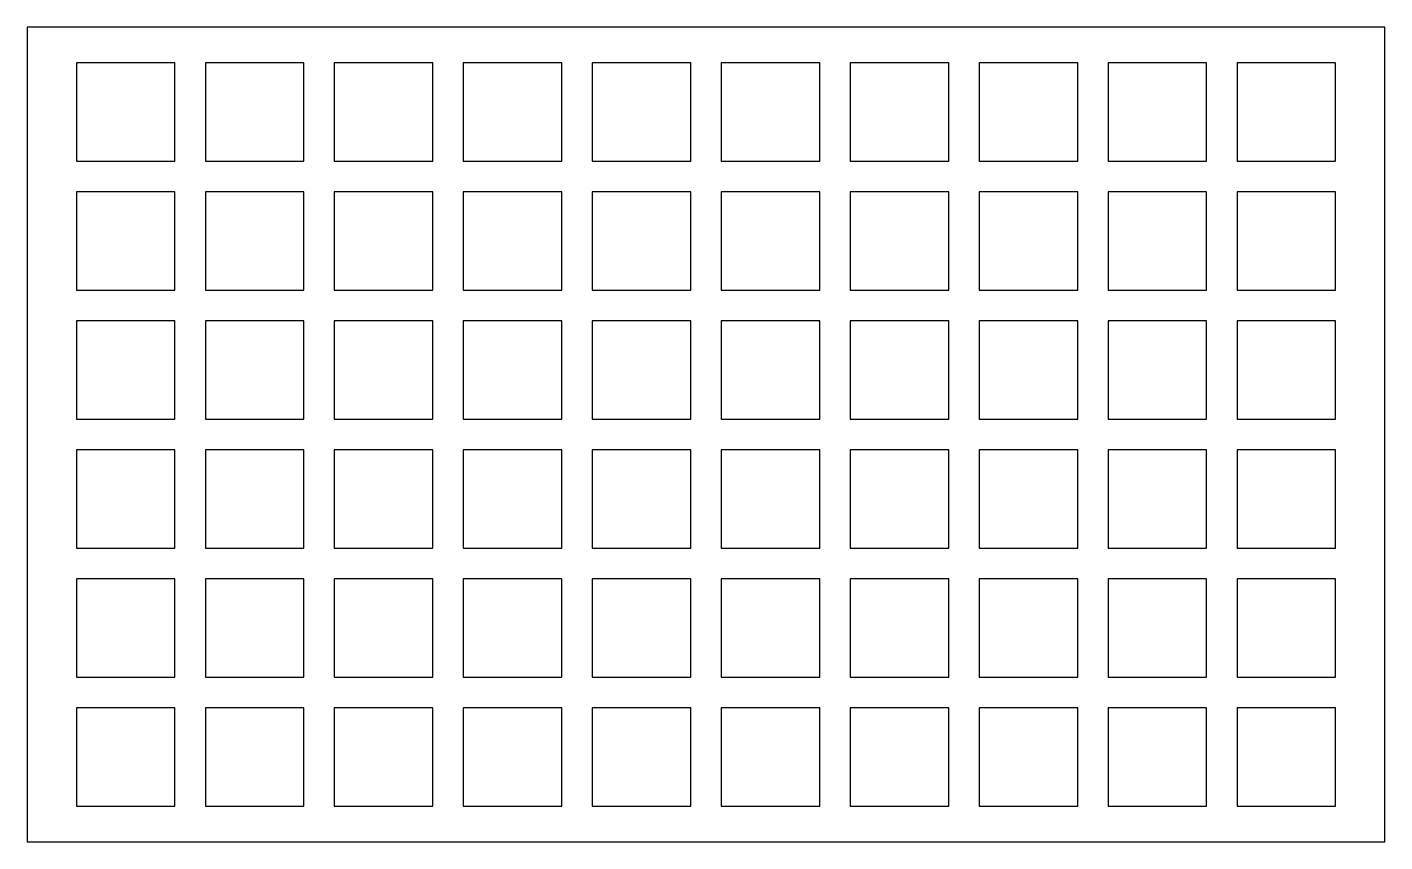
# Model space of a CAD drawing. Header units: millimetres. Extents: x 0 to 200, y 0 to 120.
import ezdxf

# ---------------------------------------------------------------- set-up
doc = ezdxf.new("R2010")
doc.units = ezdxf.units.MM

msp = doc.modelspace()

# ---------------------------------------------------------------- linework, layer by layer
for points in [[(0, 0), (200, 0), (200, 120), (0, 120)], [(7.25, 100.25), (21.75, 100.25), (21.75, 114.75), (7.25, 114.75)], [(26.25, 100.25), (40.75, 100.25), (40.75, 114.75), (26.25, 114.75)], [(45.25, 100.25), (59.75, 100.25), (59.75, 114.75), (45.25, 114.75)], [(64.25, 100.25), (78.75, 100.25), (78.75, 114.75), (64.25, 114.75)], [(83.25, 100.25), (97.75, 100.25), (97.75, 114.75), (83.25, 114.75)], [(102.25, 100.25), (116.75, 100.25), (116.75, 114.75), (102.25, 114.75)], [(121.25, 100.25), (135.75, 100.25), (135.75, 114.75), (121.25, 114.75)], [(140.25, 100.25), (154.75, 100.25), (154.75, 114.75), (140.25, 114.75)], [(159.25, 100.25), (173.75, 100.25), (173.75, 114.75), (159.25, 114.75)], [(178.25, 100.25), (192.75, 100.25), (192.75, 114.75), (178.25, 114.75)], [(7.25, 81.25), (21.75, 81.25), (21.75, 95.75), (7.25, 95.75)], [(26.25, 81.25), (40.75, 81.25), (40.75, 95.75), (26.25, 95.75)], [(45.25, 81.25), (59.75, 81.25), (59.75, 95.75), (45.25, 95.75)], [(64.25, 81.25), (78.75, 81.25), (78.75, 95.75), (64.25, 95.75)], [(83.25, 81.25), (97.75, 81.25), (97.75, 95.75), (83.25, 95.75)], [(102.25, 81.25), (116.75, 81.25), (116.75, 95.75), (102.25, 95.75)], [(121.25, 81.25), (135.75, 81.25), (135.75, 95.75), (121.25, 95.75)], [(140.25, 81.25), (154.75, 81.25), (154.75, 95.75), (140.25, 95.75)], [(159.25, 81.25), (173.75, 81.25), (173.75, 95.75), (159.25, 95.75)], [(178.25, 81.25), (192.75, 81.25), (192.75, 95.75), (178.25, 95.75)], [(7.25, 62.25), (21.75, 62.25), (21.75, 76.75), (7.25, 76.75)], [(26.25, 62.25), (40.75, 62.25), (40.75, 76.75), (26.25, 76.75)], [(45.25, 62.25), (59.75, 62.25), (59.75, 76.75), (45.25, 76.75)], [(64.25, 62.25), (78.75, 62.25), (78.75, 76.75), (64.25, 76.75)], [(83.25, 62.25), (97.75, 62.25), (97.75, 76.75), (83.25, 76.75)], [(102.25, 62.25), (116.75, 62.25), (116.75, 76.75), (102.25, 76.75)], [(121.25, 62.25), (135.75, 62.25), (135.75, 76.75), (121.25, 76.75)], [(140.25, 62.25), (154.75, 62.25), (154.75, 76.75), (140.25, 76.75)], [(159.25, 62.25), (173.75, 62.25), (173.75, 76.75), (159.25, 76.75)], [(178.25, 62.25), (192.75, 62.25), (192.75, 76.75), (178.25, 76.75)], [(7.25, 43.25), (21.75, 43.25), (21.75, 57.75), (7.25, 57.75)], [(26.25, 43.25), (40.75, 43.25), (40.75, 57.75), (26.25, 57.75)], [(45.25, 43.25), (59.75, 43.25), (59.75, 57.75), (45.25, 57.75)], [(64.25, 43.25), (78.75, 43.25), (78.75, 57.75), (64.25, 57.75)], [(83.25, 43.25), (97.75, 43.25), (97.75, 57.75), (83.25, 57.75)], [(102.25, 43.25), (116.75, 43.25), (116.75, 57.75), (102.25, 57.75)], [(121.25, 43.25), (135.75, 43.25), (135.75, 57.75), (121.25, 57.75)], [(140.25, 43.25), (154.75, 43.25), (154.75, 57.75), (140.25, 57.75)], [(159.25, 43.25), (173.75, 43.25), (173.75, 57.75), (159.25, 57.75)], [(178.25, 43.25), (192.75, 43.25), (192.75, 57.75), (178.25, 57.75)], [(7.25, 24.25), (21.75, 24.25), (21.75, 38.75), (7.25, 38.75)], [(26.25, 24.25), (40.75, 24.25), (40.75, 38.75), (26.25, 38.75)], [(45.25, 24.25), (59.75, 24.25), (59.75, 38.75), (45.25, 38.75)], [(64.25, 24.25), (78.75, 24.25), (78.75, 38.75), (64.25, 38.75)], [(83.25, 24.25), (97.75, 24.25), (97.75, 38.75), (83.25, 38.75)], [(102.25, 24.25), (116.75, 24.25), (116.75, 38.75), (102.25, 38.75)], [(121.25, 24.25), (135.75, 24.25), (135.75, 38.75), (121.25, 38.75)], [(140.25, 24.25), (154.75, 24.25), (154.75, 38.75), (140.25, 38.75)], [(159.25, 24.25), (173.75, 24.25), (173.75, 38.75), (159.25, 38.75)], [(178.25, 24.25), (192.75, 24.25), (192.75, 38.75), (178.25, 38.75)], [(7.25, 5.25), (21.75, 5.25), (21.75, 19.75), (7.25, 19.75)], [(26.25, 5.25), (40.75, 5.25), (40.75, 19.75), (26.25, 19.75)], [(45.25, 5.25), (59.75, 5.25), (59.75, 19.75), (45.25, 19.75)], [(64.25, 5.25), (78.75, 5.25), (78.75, 19.75), (64.25, 19.75)], [(83.25, 5.25), (97.75, 5.25), (97.75, 19.75), (83.25, 19.75)], [(102.25, 5.25), (116.75, 5.25), (116.75, 19.75), (102.25, 19.75)], [(121.25, 5.25), (135.75, 5.25), (135.75, 19.75), (121.25, 19.75)], [(140.25, 5.25), (154.75, 5.25), (154.75, 19.75), (140.25, 19.75)], [(159.25, 5.25), (173.75, 5.25), (173.75, 19.75), (159.25, 19.75)], [(178.25, 5.25), (192.75, 5.25), (192.75, 19.75), (178.25, 19.75)]]:
    msp.add_lwpolyline(points, close=True)

doc.saveas('drawing.dxf')
